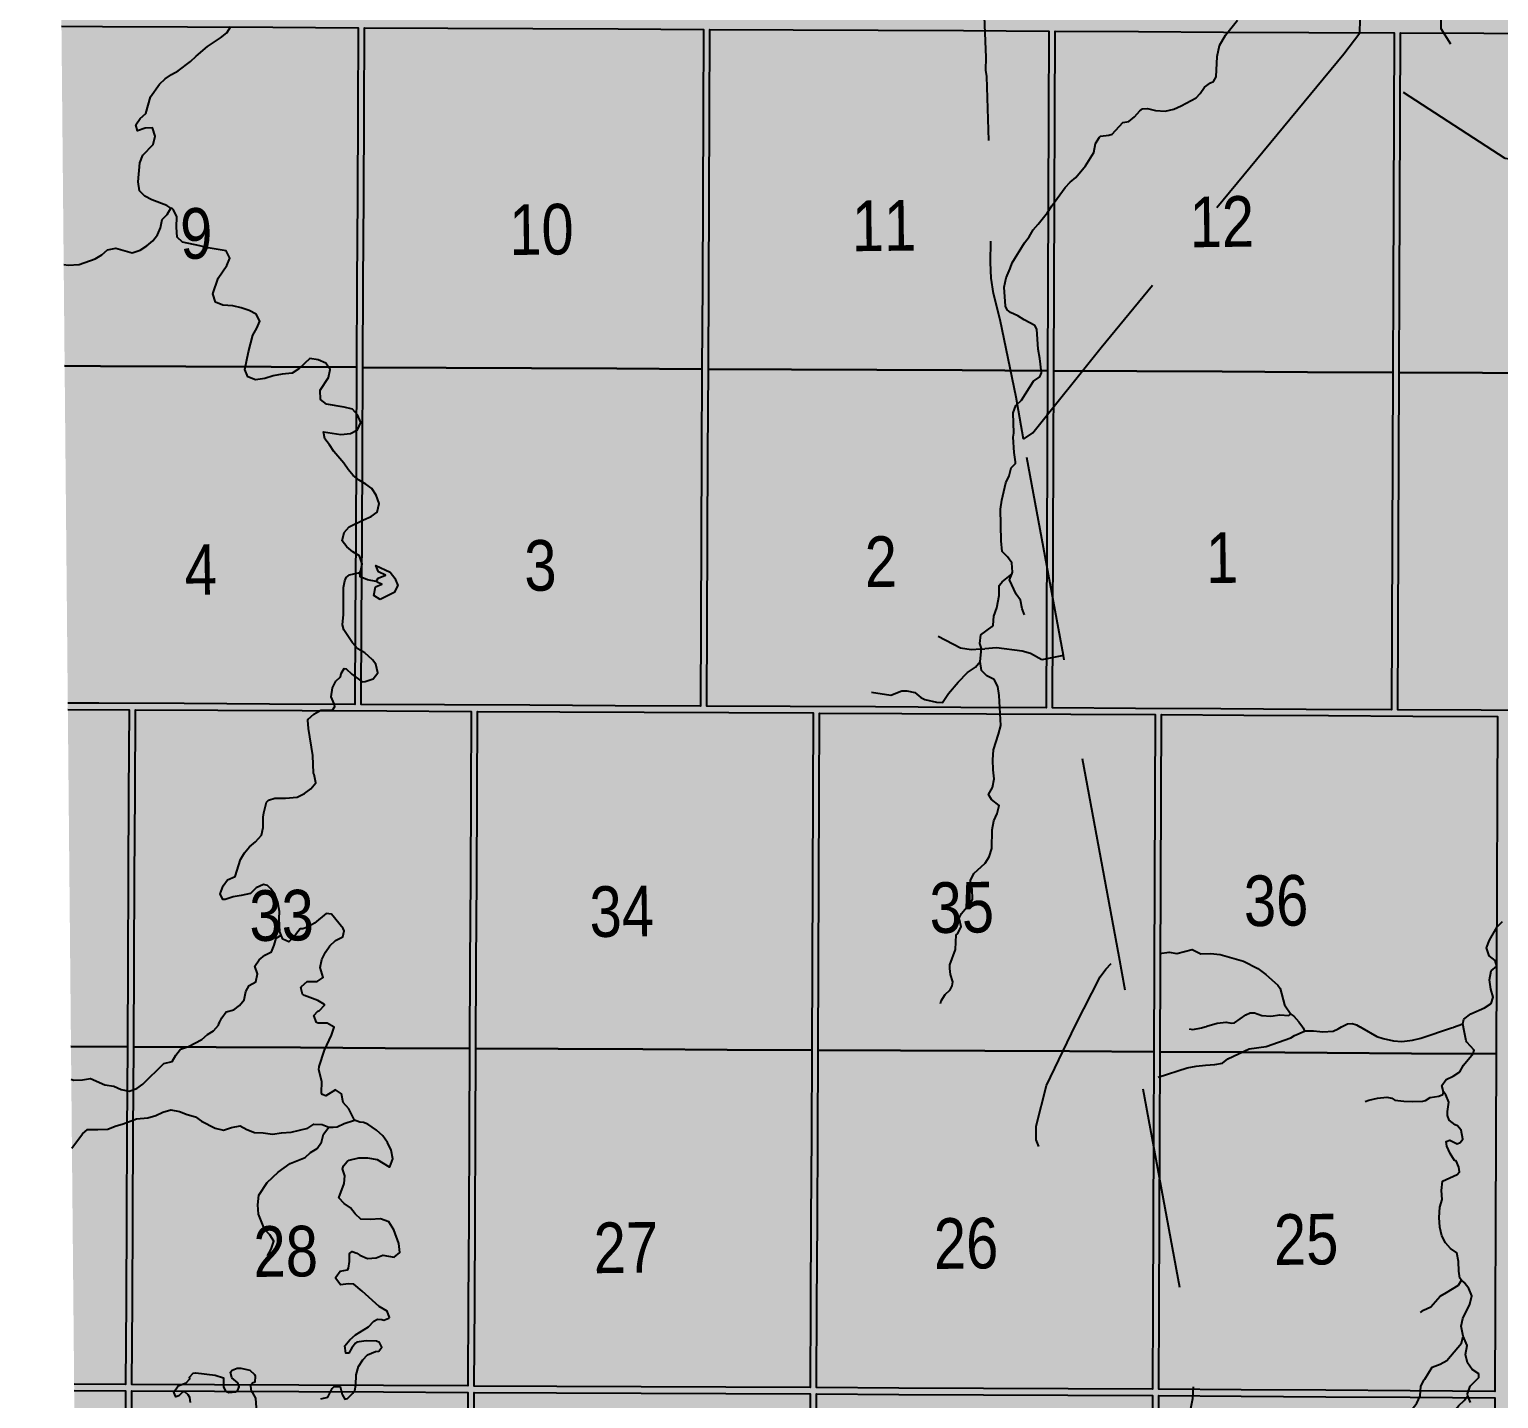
# Model space of a CAD drawing. Extents: x 405326 to 424052, y 6044755 to 6062236.
# Drawn here: x 416064.5 to 416296, y 6050691.1 to 6050906.8 of the extents above; entities that cross this region are included whole.
import ezdxf

# ---------------------------------------------------------------- set-up
doc = ezdxf.new("R2010")
doc.units = 0
doc.header["$LTSCALE"] = 5
doc.linetypes.add('DASHED2', pattern=[9.525, 6.35, -3.175])
for name, color, linetype in [('Quarters', 8, 'Continuous'), ('RoadSeg', 57, 'DASHED2'), ('T-WATER', 160, 'Continuous')]:
    doc.layers.add(name, color=color, linetype=linetype)
doc.layers.add('ROUTE-MAP-BACKGROUND-H', color=7, linetype='Continuous', true_color=0xf0ebff)
doc.styles.add('120', font='ARIALN.TTF', dxfattribs={"height": 13})

msp = doc.modelspace()

# ---------------------------------------------------------------- hatches: boundary and pattern name
at = {"layer": 'ROUTE-MAP-BACKGROUND-H'}
h = msp.add_hatch(color=256, dxfattribs=at)
h.dxf.hatch_style = 1
h.paths.add_polyline_path([(417500.313, 6050470.993), (417499.828, 6050583.719), (417489.556, 6051448.866), (416064.545, 6051448.577), (416073.609, 6050477.938), (416071.924, 6050150.968), (416104.424, 6050150.804), (416615.018, 6050150.686), (416614.752, 6050098.449), (417501.84, 6050099.469), (417600.187, 6050099.469), (417600.187, 6050157.259), (417501.84, 6050157.777)])

# ---------------------------------------------------------------- linework, layer by layer
at = {"layer": 'Quarters', "flags": 128}
for points in [[(416069.6, 6050907.328), (416076.046, 6050907.296), (416089.482, 6050907.23), (416102.918, 6050907.163), (416116.353, 6050907.097), (416116.287, 6050893.719), (416116.221, 6050880.34), (416116.154, 6050866.962), (416116.088, 6050853.584), (416102.647, 6050853.65), (416089.207, 6050853.716), (416075.767, 6050853.782), (416070.1, 6050853.81)], [(416070.1, 6050853.81), (416075.767, 6050853.782), (416089.207, 6050853.716), (416102.647, 6050853.65), (416116.088, 6050853.584), (416116.021, 6050840.205), (416115.955, 6050826.827), (416115.889, 6050813.648), (416115.824, 6050800.469), (416102.379, 6050800.535), (416088.934, 6050800.601), (416075.489, 6050800.667), (416070.596, 6050800.691)], [(416070.605, 6050799.678), (416080.255, 6050799.632), (416080.187, 6050786.453), (416080.119, 6050773.274), (416080.05, 6050759.896), (416079.981, 6050746.518), (416071.101, 6050746.56)], [(416071.101, 6050746.56), (416079.981, 6050746.518), (416079.912, 6050733.14), (416079.843, 6050719.761), (416079.775, 6050706.383), (416079.707, 6050693.339), (416071.598, 6050693.378)], [(416071.607, 6050692.374), (416079.702, 6050692.336), (416079.633, 6050678.957), (416079.565, 6050665.579), (416079.496, 6050652.201), (416079.427, 6050638.823), (416072.107, 6050638.857)]]:
    msp.add_lwpolyline(points, dxfattribs=at)
for points in [[(416170.518, 6050853.316), (416157.078, 6050853.382), (416143.638, 6050853.448), (416130.197, 6050853.514), (416117.091, 6050853.579), (416117.158, 6050866.957), (416117.224, 6050880.335), (416117.29, 6050893.714), (416117.357, 6050907.092), (416130.458, 6050907.028), (416143.893, 6050906.962), (416157.328, 6050906.896), (416170.764, 6050906.83), (416170.702, 6050893.451), (416170.641, 6050880.073), (416170.58, 6050866.695)], [(416224.949, 6050853.049), (416211.508, 6050853.115), (416198.068, 6050853.181), (416184.628, 6050853.247), (416171.522, 6050853.311), (416171.583, 6050866.69), (416171.644, 6050880.068), (416171.706, 6050893.447), (416171.767, 6050906.825), (416184.868, 6050906.761), (416198.303, 6050906.695), (416211.739, 6050906.629), (416225.174, 6050906.563), (416225.118, 6050893.184), (416225.061, 6050879.806), (416225.005, 6050866.427)], [(416279.378, 6050852.753), (416265.938, 6050852.826), (416252.498, 6050852.899), (416239.058, 6050852.972), (416225.952, 6050853.043), (416226.008, 6050866.422), (416226.065, 6050879.8), (416226.121, 6050893.179), (416226.177, 6050906.557), (416239.278, 6050906.486), (416252.713, 6050906.413), (416266.148, 6050906.34), (416279.583, 6050906.267), (416279.532, 6050892.889), (416279.48, 6050879.51), (416279.429, 6050866.132)], [(416333.819, 6050852.608), (416320.376, 6050852.644), (416306.933, 6050852.679), (416293.49, 6050852.715), (416280.382, 6050852.751), (416280.433, 6050866.129), (416280.484, 6050879.508), (416280.535, 6050892.886), (416280.586, 6050906.264), (416293.689, 6050906.229), (416307.127, 6050906.193), (416320.566, 6050906.157), (416334.004, 6050906.121), (416333.957, 6050892.743), (416333.911, 6050879.364), (416333.865, 6050865.986)], [(416170.518, 6050853.316), (416170.457, 6050839.938), (416170.396, 6050826.559), (416170.335, 6050813.38), (416170.275, 6050800.201), (416156.829, 6050800.267), (416143.384, 6050800.333), (416129.938, 6050800.399), (416116.827, 6050800.464), (416116.893, 6050813.643), (416116.958, 6050826.822), (416117.025, 6050840.2), (416117.091, 6050853.579), (416130.197, 6050853.514), (416143.638, 6050853.448), (416157.078, 6050853.382)], [(416224.949, 6050853.049), (416224.892, 6050839.67), (416224.836, 6050826.292), (416224.781, 6050813.113), (416224.726, 6050799.934), (416211.28, 6050800), (416197.835, 6050800.066), (416184.389, 6050800.132), (416171.278, 6050800.196), (416171.339, 6050813.375), (416171.399, 6050826.554), (416171.46, 6050839.933), (416171.522, 6050853.311), (416184.628, 6050853.247), (416198.068, 6050853.181), (416211.508, 6050853.115)], [(416279.378, 6050852.753), (416279.328, 6050839.375), (416279.277, 6050825.996), (416279.226, 6050812.801), (416279.176, 6050799.606), (416265.731, 6050799.687), (416252.285, 6050799.768), (416238.84, 6050799.849), (416225.729, 6050799.928), (416225.784, 6050813.107), (416225.84, 6050826.286), (416225.896, 6050839.665), (416225.952, 6050853.043), (416239.058, 6050852.972), (416252.498, 6050852.899), (416265.938, 6050852.826)], [(416333.819, 6050852.608), (416333.773, 6050839.229), (416333.727, 6050825.851), (416333.679, 6050812.663), (416333.631, 6050799.475), (416320.186, 6050799.504), (416306.74, 6050799.532), (416293.293, 6050799.568), (416280.18, 6050799.603), (416280.23, 6050812.798), (416280.28, 6050825.994), (416280.331, 6050839.372), (416280.382, 6050852.751), (416293.49, 6050852.715), (416306.933, 6050852.679), (416320.376, 6050852.644)], [(416133.897, 6050746.262), (416120.585, 6050746.325), (416107.274, 6050746.388), (416093.962, 6050746.452), (416080.984, 6050746.513), (416081.053, 6050759.891), (416081.122, 6050773.27), (416081.191, 6050786.449), (416081.259, 6050799.628), (416094.231, 6050799.566), (416107.538, 6050799.503), (416120.844, 6050799.44), (416134.151, 6050799.377), (416134.088, 6050786.198), (416134.025, 6050773.019), (416133.961, 6050759.64)], [(416187.811, 6050746.007), (416174.5, 6050746.07), (416161.189, 6050746.133), (416147.877, 6050746.196), (416134.9, 6050746.257), (416134.965, 6050759.636), (416135.029, 6050773.014), (416135.092, 6050786.193), (416135.155, 6050799.372), (416148.127, 6050799.311), (416161.434, 6050799.248), (416174.74, 6050799.185), (416188.047, 6050799.122), (416187.988, 6050785.943), (416187.93, 6050772.764), (416187.87, 6050759.385)], [(416241.725, 6050745.752), (416228.414, 6050745.815), (416215.102, 6050745.878), (416201.791, 6050745.941), (416188.814, 6050746.002), (416188.874, 6050759.381), (416188.933, 6050772.759), (416188.992, 6050785.938), (416189.05, 6050799.117), (416202.023, 6050799.056), (416215.329, 6050798.993), (416228.636, 6050798.93), (416241.943, 6050798.867), (416241.888, 6050785.688), (416241.834, 6050772.509), (416241.78, 6050759.13)], [(416295.638, 6050745.408), (416282.327, 6050745.493), (416269.016, 6050745.578), (416255.705, 6050745.663), (416242.728, 6050745.746), (416242.783, 6050759.124), (416242.838, 6050772.502), (416242.892, 6050785.681), (416242.946, 6050798.861), (416255.918, 6050798.786), (416269.225, 6050798.709), (416282.531, 6050798.632), (416295.838, 6050798.555), (416295.788, 6050785.36), (416295.739, 6050772.165), (416295.688, 6050758.787)], [(416133.897, 6050746.262), (416133.833, 6050732.884), (416133.769, 6050719.506), (416133.705, 6050706.127), (416133.643, 6050693.084), (416120.326, 6050693.147), (416107.01, 6050693.21), (416093.693, 6050693.273), (416080.711, 6050693.334), (416080.778, 6050706.378), (416080.847, 6050719.757), (416080.916, 6050733.135), (416080.984, 6050746.513), (416093.962, 6050746.452), (416107.274, 6050746.388), (416120.585, 6050746.325)], [(416187.811, 6050746.007), (416187.752, 6050732.629), (416187.692, 6050719.251), (416187.633, 6050705.872), (416187.575, 6050692.829), (416174.26, 6050692.892), (416160.944, 6050692.955), (416147.628, 6050693.018), (416134.647, 6050693.079), (416134.709, 6050706.123), (416134.773, 6050719.501), (416134.837, 6050732.879), (416134.9, 6050746.257), (416147.877, 6050746.196), (416161.189, 6050746.133), (416174.5, 6050746.07)], [(416241.725, 6050745.752), (416241.67, 6050732.374), (416241.616, 6050718.996), (416241.561, 6050705.617), (416241.508, 6050692.574), (416228.192, 6050692.637), (416214.876, 6050692.7), (416201.56, 6050692.763), (416188.579, 6050692.824), (416188.637, 6050705.868), (416188.696, 6050719.246), (416188.755, 6050732.624), (416188.814, 6050746.002), (416201.791, 6050745.941), (416215.102, 6050745.878), (416228.414, 6050745.815)], [(416295.638, 6050745.408), (416295.588, 6050732.03), (416295.537, 6050718.652), (416295.487, 6050705.274), (416295.438, 6050692.23), (416282.123, 6050692.315), (416268.807, 6050692.4), (416255.492, 6050692.485), (416242.511, 6050692.567), (416242.564, 6050705.611), (416242.619, 6050718.989), (416242.674, 6050732.367), (416242.728, 6050745.746), (416255.705, 6050745.663), (416269.016, 6050745.578), (416282.327, 6050745.493)], [(416133.383, 6050638.567), (416120.061, 6050638.63), (416106.739, 6050638.693), (416093.418, 6050638.756), (416080.43, 6050638.818), (416080.499, 6050652.196), (416080.568, 6050665.574), (416080.637, 6050678.953), (416080.706, 6050692.331), (416093.688, 6050692.269), (416107.005, 6050692.206), (416120.322, 6050692.143), (416133.638, 6050692.08), (416133.574, 6050678.702), (416133.511, 6050665.324), (416133.447, 6050651.946)], [(416187.334, 6050638.313), (416174.013, 6050638.376), (416160.693, 6050638.438), (416147.372, 6050638.501), (416134.386, 6050638.563), (416134.45, 6050651.941), (416134.514, 6050665.319), (416134.578, 6050678.697), (416134.642, 6050692.076), (416147.623, 6050692.014), (416160.939, 6050691.951), (416174.255, 6050691.888), (416187.571, 6050691.825), (416187.512, 6050678.447), (416187.452, 6050665.069), (416187.393, 6050651.691)], [(416241.285, 6050638.058), (416227.964, 6050638.121), (416214.644, 6050638.184), (416201.323, 6050638.247), (416188.337, 6050638.308), (416188.396, 6050651.686), (416188.456, 6050665.064), (416188.515, 6050678.442), (416188.574, 6050691.821), (416201.556, 6050691.759), (416214.872, 6050691.696), (416228.188, 6050691.633), (416241.504, 6050691.57), (416241.449, 6050678.192), (416241.394, 6050664.814), (416241.339, 6050651.436)], [(416295.234, 6050637.715), (416281.914, 6050637.799), (416268.594, 6050637.884), (416255.274, 6050637.969), (416242.288, 6050638.052), (416242.343, 6050651.43), (416242.398, 6050664.808), (416242.452, 6050678.186), (416242.507, 6050691.564), (416255.488, 6050691.481), (416268.803, 6050691.397), (416282.119, 6050691.312), (416295.434, 6050691.227), (416295.384, 6050677.849), (416295.334, 6050664.471), (416295.284, 6050651.093)]]:
    msp.add_lwpolyline(points, close=True, dxfattribs=at)
at = {"layer": 'RoadSeg'}
for p, q in [((416227.471, 6050808.174), (416221.188, 6050842.245)), ((416214.474, 6050809.161), (416215.071, 6050809.241)), ((416236.237, 6050760.682), (416227.471, 6050808.174))]:
    msp.add_line(p, q, dxfattribs=at)
at = {"layer": 'RoadSeg', "flags": 128}
for points in [[(416221.188, 6050842.245), (416220.048, 6050848.874), (416217.493, 6050861.064), (416216.44, 6050865.201), (416216.088, 6050867.622), (416215.969, 6050870.115), (416216.106, 6050877.705), (416215.41, 6050899.416), (416215.223, 6050900.411), (416215.314, 6050902.376), (416214.983, 6050910.121), (416214.254, 6050938.055), (416212.993, 6050970.635), (416212.057, 6050975.506), (416209.45, 6050982.304)], [(416271.665, 6050902.978), (416274.189, 6050906.293), (416274.211, 6050908.39), (416274.462, 6050909.094), (416279.204, 6050916.083), (416279.388, 6050916.852), (416279.167, 6050917.845)], [(416221.188, 6050842.245), (416222.631, 6050843.24), (416233.39, 6050856.712), (416271.665, 6050902.978)], [(416309.272, 6050888.509), (416305.446, 6050888.494), (416301.79, 6050888.282), (416300.503, 6050887.789), (416298.301, 6050886.511), (416297.772, 6050886.367), (416297.071, 6050886.485), (416271.665, 6050902.978)], [(416214.474, 6050809.161), (416212.945, 6050809.062), (416211.276, 6050809.326), (416207.744, 6050811.147)], [(416227.471, 6050808.174), (416224.092, 6050807.47), (416222.274, 6050808.496), (416220.968, 6050808.867), (416216.898, 6050809.38), (416215.071, 6050809.241)], [(416223.14, 6050618.096), (416223.012, 6050620.988), (416223.208, 6050624.286), (416223.77, 6050627.592), (416224.321, 6050629.8), (416232.06, 6050649.196), (416246.033, 6050685.129), (416247.475, 6050689.286), (416247.836, 6050691.09), (416248.068, 6050694.223), (416247.982, 6050696.683), (416238.197, 6050749.877), (416236.237, 6050760.682)], [(416223.598, 6050730.8), (416223.176, 6050731.855), (416223.163, 6050734.018), (416224.79, 6050740.441), (416229.379, 6050749.921), (416233.275, 6050757.557), (416234.149, 6050758.741), (416235.515, 6050760.167), (416236.237, 6050760.682)]]:
    msp.add_lwpolyline(points, dxfattribs=at)
at = {"layer": 'T-WATER'}
for p, q in [((416218.882, 6050820.607), (416219.319, 6050821.006)), ((416094.548, 6050750.443), (416094.553, 6050750.453)), ((416290.496, 6050749.598), (416290.384, 6050750.155)), ((416290.499, 6050749.583), (416290.496, 6050749.598))]:
    msp.add_line(p, q, dxfattribs=at)
at = {"layer": 'T-WATER', "flags": 128}
for points in [[(416288.525, 6050904.521), (416286.985, 6050906.928), (416286.96, 6050909.061), (416287.167, 6050910.628), (416287.983, 6050911.538), (416288.685, 6050912.545), (416289.248, 6050913.64), (416289.975, 6050914.812), (416291.386, 6050916.744), (416291.406, 6050917.183), (416291.258, 6050918.237), (416291.2, 6050919.772), (416290.784, 6050922.714), (416290.711, 6050924.291), (416290.819, 6050924.674), (416291.263, 6050925.48), (416291.679, 6050926.715), (416292.904, 6050928.954), (416293.887, 6050931.252), (416294.014, 6050932.729), (416294.09, 6050935.793), (416294.364, 6050936.677)], [(416248.4, 6050896.018), (416249, 6050896.727), (416249.687, 6050897.736), (416250.659, 6050898.428), (416251.112, 6050898.637), (416251.531, 6050899.356), (416251.713, 6050902.555), (416252.042, 6050904.289), (416252.981, 6050905.91), (416254.889, 6050908.281)], [(416086.85, 6050878.674), (416086.224, 6050879.057), (416083.812, 6050879.951), (416082.731, 6050880.541), (416081.892, 6050881.373), (416081.688, 6050882.787), (416081.956, 6050885.823), (416082.399, 6050887.013), (416084.047, 6050888.711), (416084.352, 6050890.004), (416083.952, 6050891.338), (416082.803, 6050891.248), (416081.569, 6050890.846), (416081.319, 6050891.786), (416082.004, 6050892.781), (416082.884, 6050893.593), (416083.631, 6050896.189), (416085.053, 6050898.205), (416085.941, 6050899.015), (416086.945, 6050899.709), (416088.01, 6050900.323), (416089.937, 6050901.759), (416090.809, 6050902.584), (416092.631, 6050904.153), (416094.675, 6050905.503), (416095.635, 6050906.275), (416096.297, 6050907.271)], [(416219.08, 6050869.159), (416219.412, 6050870.057), (416221.327, 6050873.219), (416222.084, 6050874.134), (416222.7, 6050875.253), (416223.495, 6050876.123), (416224.98, 6050878.003), (416225.643, 6050879.034), (416227.743, 6050881.917), (416228.526, 6050882.744), (416229.406, 6050883.512), (416230.964, 6050885.314), (416232.268, 6050887.451), (416232.54, 6050888.842), (416233.148, 6050889.87), (416233.328, 6050890.004), (416234.639, 6050890.147), (416235.131, 6050890.333), (416236.852, 6050892.144), (416237.781, 6050892.316), (416238.678, 6050893.05), (416239.504, 6050894.007), (416239.927, 6050894.313), (416240.724, 6050894.383), (416241.988, 6050894.03), (416243.496, 6050893.939), (416244.857, 6050894.26), (416246.021, 6050894.763), (416248.4, 6050896.018)], [(416069.951, 6050869.781), (416070.673, 6050869.693), (416072.397, 6050869.759), (416074.884, 6050870.669), (416075.94, 6050871.326), (416076.842, 6050872.101), (416078.149, 6050872.375), (416080.717, 6050871.631), (416082.016, 6050872.065), (416083.07, 6050872.714), (416083.984, 6050873.519), (416084.71, 6050874.469), (416085.195, 6050875.575), (416085.447, 6050876.858), (416086.238, 6050877.681), (416086.85, 6050878.674)], [(416116.633, 6050821.238), (416116.79, 6050821.574), (416117.001, 6050822.638), (416116.555, 6050823.883), (416115.506, 6050824.525), (416114.571, 6050825.274), (416113.839, 6050826.248), (416114.138, 6050827.583), (416114.951, 6050828.438), (416117.204, 6050829.578), (416118.4, 6050830.067), (416119.361, 6050830.787), (416119.638, 6050832.148), (416119.199, 6050833.44), (416118.525, 6050834.468), (416117.552, 6050835.196), (416116.485, 6050835.789), (416115.561, 6050836.55), (416114.758, 6050837.46), (416114.065, 6050838.49), (416112.495, 6050840.329), (416111.845, 6050841.363), (416111.121, 6050842.315), (416110.86, 6050843.417), (416113.606, 6050843.007), (416115.144, 6050843.172), (416116.257, 6050843.758), (416116.769, 6050844.897), (416116.227, 6050846.072), (416115.448, 6050846.97), (416114.135, 6050847.295), (416111.335, 6050847.771), (416110.402, 6050848.508), (416110.344, 6050849.958), (416111.674, 6050851.961), (416111.953, 6050853.239), (416111.255, 6050854.257), (416110.066, 6050854.741), (416108.73, 6050854.988), (416106.993, 6050853.328), (416105.97, 6050852.688), (416104.389, 6050852.529), (416102.956, 6050852.246), (416101.623, 6050851.848), (416100.155, 6050851.595), (416098.951, 6050852.062), (416098.498, 6050853.238), (416099.069, 6050856.004), (416099.759, 6050858.656), (416100.357, 6050859.733), (416100.87, 6050860.868), (416100.26, 6050861.943), (416099.156, 6050862.524), (416097.93, 6050862.947), (416096.578, 6050863.264), (416095.038, 6050863.388), (416093.846, 6050863.853), (416093.44, 6050865.14), (416094.285, 6050867.622), (416095.656, 6050869.615), (416096.116, 6050870.799), (416095.525, 6050871.912), (416092.728, 6050872.397), (416091.393, 6050872.744), (416088.696, 6050873.311), (416087.831, 6050874.115), (416087.734, 6050875.675), (416087.763, 6050877.27), (416087.272, 6050878.415), (416087.072, 6050878.538), (416086.957, 6050878.608), (416086.85, 6050878.674)], [(416219.319, 6050821.006), (416219.436, 6050821.327), (416219.36, 6050822.764), (416218.673, 6050823.731), (416217.84, 6050824.546), (416217.641, 6050826.239), (416217.537, 6050831.222), (416217.787, 6050832.664), (416218.415, 6050835.364), (416218.894, 6050836.507), (416219.237, 6050837.752), (416219.896, 6050838.41), (416219.935, 6050838.706), (416219.726, 6050840.148), (416219.566, 6050842.602), (416219.671, 6050843.221), (416219.555, 6050846.407), (416219.983, 6050847.584), (416220.843, 6050848.382), (416222.757, 6050851.419), (416223.739, 6050852.083), (416224.003, 6050852.736), (416223.758, 6050854.996), (416223.491, 6050856.451), (416223.299, 6050859.57), (416222.956, 6050860.197), (416221.306, 6050861.082), (416220.267, 6050861.716), (416219.133, 6050862.233), (416218.631, 6050862.629), (416218.354, 6050863.201), (416218.12, 6050866.234), (416218.424, 6050867.682), (416219.08, 6050869.159)], [(416104.226, 6050764.112), (416104.029, 6050764.622), (416103.917, 6050766.72), (416103.975, 6050767.849), (416103.696, 6050769.296), (416103.219, 6050770.557), (416102.535, 6050771.492), (416102.059, 6050771.932), (416101.454, 6050772.103), (416100.291, 6050771.555), (416099.381, 6050770.7), (416097.902, 6050770.354), (416096.646, 6050770.175), (416095.392, 6050769.708), (416095.002, 6050769.736), (416094.608, 6050770.615), (416095.081, 6050771.875), (416095.758, 6050772.833), (416096.969, 6050773.382), (416097.822, 6050776.02), (416098.416, 6050777.091), (416099.212, 6050778.051), (416100.197, 6050778.807), (416101.139, 6050779.863), (416101.382, 6050781.066), (416101.381, 6050782.721), (416101.464, 6050783.369), (416101.88, 6050785.048), (416102.212, 6050785.394), (416103.226, 6050785.683), (416104.889, 6050785.698), (416106.738, 6050785.85), (416107.916, 6050786.417), (416108.885, 6050787.166), (416109.664, 6050788.133), (416109.396, 6050789.422), (416109.288, 6050789.634), (416109.191, 6050792.401), (416108.529, 6050796.699), (416108.437, 6050798.006), (416108.489, 6050798.158), (416109.351, 6050798.957), (416110.458, 6050799.563), (416112.321, 6050799.573), (416112.656, 6050800.152), (416112.573, 6050800.564), (416112.089, 6050801.649), (416112.285, 6050803.078), (416112.848, 6050804.13), (416113.548, 6050804.808), (416113.647, 6050805.356), (416114.152, 6050806.153), (416114.472, 6050806.084), (416115.325, 6050805.262), (416116.966, 6050804.039), (416117.459, 6050804.058), (416118.713, 6050804.507), (416119.437, 6050805.451), (416119.122, 6050806.833), (416118.588, 6050807.513), (416117.41, 6050808.597), (416116.273, 6050809.238), (416115.436, 6050810.176), (416114.107, 6050812.238), (416113.865, 6050812.99), (416114.033, 6050814.637), (416114.033, 6050818.916), (416114.261, 6050819.926), (416114.464, 6050820.448), (416114.968, 6050820.911), (416116.633, 6050821.238)], [(416119.208, 6050819.843), (416117.822, 6050820.098), (416116.672, 6050820.575), (416116.633, 6050821.238)], [(416214.33, 6050807.231), (416214.557, 6050809.272), (416214.322, 6050810.058), (416214.439, 6050811.438), (416216.254, 6050812.721), (416216.382, 6050812.945), (416216.521, 6050814.399), (416216.976, 6050815.682), (416217.36, 6050817.636), (416217.367, 6050819.194), (416217.671, 6050819.591), (416217.809, 6050819.772), (416218.882, 6050820.607)], [(416221.339, 6050814.592), (416220.962, 6050815.534), (416220.69, 6050816.898), (416220.012, 6050817.852), (416218.99, 6050820.097), (416219.319, 6050821.006)], [(416197.222, 6050802.375), (416200.288, 6050801.929), (416202.033, 6050802.621), (416202.795, 6050802.619), (416204.058, 6050802.328), (416204.982, 6050801.548), (416205.648, 6050801.221), (416207.453, 6050800.811), (416208.396, 6050800.778), (416209.381, 6050802.174), (416210.899, 6050803.99), (416212.381, 6050805.52), (416213.609, 6050806.325), (416214.33, 6050807.231)], [(416208.093, 6050753.351), (416208.187, 6050753.786), (416208.834, 6050754.742), (416209.616, 6050755.503), (416209.957, 6050756.147), (416210.044, 6050756.735), (416209.651, 6050757.915), (416209.551, 6050758.877), (416209.576, 6050759.461), (416210.482, 6050761.844), (416210.579, 6050764.179), (416210.754, 6050764.341), (416211.348, 6050765.433), (416211.055, 6050766.792), (416211.435, 6050767.545), (416213.004, 6050769.433), (416213.137, 6050769.804), (416213.093, 6050771.335), (416212.808, 6050772.381), (416212.818, 6050772.714), (416213.369, 6050773.822), (416215.132, 6050775.438), (416215.794, 6050776.445), (416216.206, 6050777.747), (416216.218, 6050780.714), (416216.492, 6050782.121), (416217.012, 6050783.264), (416217.326, 6050784.551), (416216.128, 6050785.481), (416215.681, 6050786.262), (416216.304, 6050787.385), (416216.578, 6050788.738), (416216.405, 6050790.189), (416216.345, 6050791.745), (416216.454, 6050793.326), (416217.229, 6050795.769), (416217.582, 6050797.152), (416217.351, 6050801.864), (416217.156, 6050803.317), (416216.538, 6050804.399), (416215.383, 6050804.955), (416214.546, 6050805.822), (416214.33, 6050807.231)], [(416109.802, 6050750.366), (416109.774, 6050750.377), (416109.345, 6050751.467), (416109.977, 6050752.116), (416110.271, 6050752.252), (416111.036, 6050753.058), (416111.026, 6050753.163), (416110.001, 6050753.82), (416107.916, 6050754.632), (416107.569, 6050754.834), (416107.316, 6050755.842), (416107.425, 6050756.021), (416108.305, 6050756.793), (416109.901, 6050756.806), (416110.822, 6050757.452), (416110.352, 6050758.997), (416110.599, 6050760.267), (416111.189, 6050761.43), (416111.884, 6050762.439), (416112.783, 6050763.296), (416113.932, 6050763.835), (416114.134, 6050764.819), (416113.967, 6050765.173), (416112.145, 6050767.436), (416111.295, 6050767.552), (416109.485, 6050766.011), (416108.38, 6050765.39), (416107.612, 6050765.135), (416107.221, 6050765.089), (416106.494, 6050764.145), (416105.431, 6050763.083), (416104.465, 6050763.494), (416104.226, 6050764.112)], [(416290.384, 6050750.155), (416290.567, 6050750.876), (416291.654, 6050751.699), (416293.808, 6050752.681), (416294.842, 6050753.333), (416295.157, 6050754.342), (416294.786, 6050755.624), (416294.589, 6050757.098), (416294.876, 6050758.473), (416295.773, 6050759.244), (416295.502, 6050760.129), (416294.564, 6050760.877), (416294.135, 6050762.131), (416294.614, 6050763.31), (416295.817, 6050765.443), (416296.675, 6050766.264)], [(416094.553, 6050750.453), (416094.857, 6050751.099), (416095.548, 6050752.038), (416096.751, 6050752.366), (416097.633, 6050753.055), (416098.366, 6050753.931), (416098.628, 6050755.227), (416099.17, 6050756.166), (416100.23, 6050756.771), (416100.488, 6050758.023), (416100.087, 6050759.254), (416100.761, 6050760.224), (416101.618, 6050760.941), (416102.67, 6050761.475), (416103.097, 6050762.526), (416103.43, 6050763.664), (416104.226, 6050764.112)], [(416242.605, 6050761.224), (416244.149, 6050761.446), (416245.337, 6050761.242), (416247.735, 6050761.87), (416249.094, 6050761.188), (416250.637, 6050761.211), (416252.174, 6050761.065), (416255.853, 6050760.012), (416258.081, 6050758.858), (416259.364, 6050757.92), (416261.273, 6050756.24), (416261.623, 6050755.717), (416262.317, 6050753.133), (416263.3, 6050751.692)], [(416071.149, 6050741.439), (416071.472, 6050741.287), (416072.899, 6050741.304), (416074.162, 6050741.551), (416076.425, 6050740.529), (416077.844, 6050740.311), (416079.005, 6050739.819), (416080.273, 6050739.525), (416081.473, 6050739.972), (416082.404, 6050740.662), (416085.724, 6050743.906), (416087.024, 6050744.205), (416087.645, 6050745.199), (416088.381, 6050746.14), (416089.635, 6050746.562), (416091.705, 6050747.688), (416092.615, 6050748.443), (416093.564, 6050749.058), (416094.318, 6050749.956), (416094.421, 6050750.174), (416094.548, 6050750.443)], [(416115.76, 6050734.967), (416114.857, 6050736.737), (416113.969, 6050737.757), (416113.73, 6050739.128), (416112.781, 6050739.77), (416111.245, 6050738.798), (416110.688, 6050738.988), (416110.587, 6050739.272), (416110.635, 6050741.047), (416110.166, 6050742.916), (416110.223, 6050743.439), (416111.052, 6050746.01), (416112.141, 6050748.368), (416112.58, 6050749.631), (416111.444, 6050750.233), (416110.06, 6050750.26), (416109.802, 6050750.366)], [(416250.02, 6050749.739), (416250.066, 6050749.753), (416251.706, 6050750.24), (416253.116, 6050750.422), (416253.925, 6050750.24), (416254.402, 6050750.32), (416256.228, 6050751.542), (416256.908, 6050751.859), (416257.592, 6050751.892), (416258.747, 6050751.459), (416260.163, 6050751.355), (416261.579, 6050751.537), (416262.973, 6050751.457), (416263.3, 6050751.692)], [(416263.3, 6050751.692), (416263.791, 6050751.374), (416264.563, 6050750.48), (416265.113, 6050749.694), (416265.123, 6050749.68)], [(416271.275, 6050749.655), (416271.302, 6050749.669), (416272.227, 6050750.148), (416272.97, 6050750.198), (416273.632, 6050749.984), (416274.192, 6050749.659), (416274.218, 6050749.644)], [(416288.895, 6050749.589), (416288.939, 6050749.604), (416290.384, 6050750.155)], [(416242.401, 6050741.729), (416246.974, 6050743.225), (416248.363, 6050743.487), (416249.864, 6050743.654), (416251.346, 6050743.71), (416252.542, 6050743.921), (416253.364, 6050744.621), (416256.734, 6050746.22), (416259.427, 6050746.593), (416263.287, 6050747.922), (416263.899, 6050748.295), (416265.429, 6050749.005)], [(416247.271, 6050749.367), (416247.846, 6050749.274), (416249.211, 6050749.499), (416249.755, 6050749.661), (416250.02, 6050749.739)], [(416265.123, 6050749.68), (416265.241, 6050749.511), (416265.429, 6050749.005)], [(416265.429, 6050749.005), (416265.456, 6050749.018), (416266.846, 6050749.014), (416267.857, 6050748.931), (416268.349, 6050748.891), (416269.982, 6050748.986), (416270.745, 6050749.381), (416271.012, 6050749.519), (416271.275, 6050749.655)], [(416274.218, 6050749.644), (416274.488, 6050749.492), (416276.835, 6050748.168), (416277.868, 6050747.808), (416279.478, 6050747.471), (416280.781, 6050747.337), (416282.465, 6050747.578), (416283.774, 6050747.89), (416288.631, 6050749.501), (416288.895, 6050749.589)], [(416287.352, 6050739.413), (416287.088, 6050740.413), (416287.749, 6050741.377), (416288.897, 6050741.895), (416289.925, 6050742.571), (416290.531, 6050743.635), (416292.005, 6050745.46), (416292.178, 6050745.986), (416291.028, 6050747.245), (416290.918, 6050747.485), (416290.552, 6050749.318), (416290.499, 6050749.583)], [(416275.013, 6050737.903), (416275.581, 6050738.116), (416276.934, 6050738.419), (416278.427, 6050738.601), (416279.193, 6050738.422), (416279.705, 6050738.133), (416281.108, 6050737.95), (416282.502, 6050737.886), (416284.105, 6050737.948), (416284.496, 6050738.07), (416285.247, 6050738.52), (416286.604, 6050738.742), (416287.238, 6050738.986), (416287.352, 6050739.413)], [(416290.172, 6050709.744), (416289.941, 6050710.072), (416289.78, 6050711.163), (416289.728, 6050712.682), (416289.442, 6050714.067), (416288.455, 6050714.726), (416287.668, 6050715.619), (416287.109, 6050716.75), (416286.793, 6050718.097), (416286.673, 6050719.65), (416286.766, 6050721.231), (416287.144, 6050722.49), (416287.051, 6050723.867), (416287.205, 6050725.354), (416289.494, 6050726.427), (416289.88, 6050726.814), (416289.753, 6050727.583), (416289.361, 6050728.55), (416289.071, 6050728.613), (416288.423, 6050729.711), (416287.873, 6050730.851), (416287.778, 6050731.583), (416288.335, 6050731.83), (416289.483, 6050731.231), (416290, 6050731.45), (416290.405, 6050731.978), (416290.14, 6050733.393), (416289.573, 6050734.066), (416289.207, 6050734.237), (416288.269, 6050734.951), (416287.991, 6050735.714), (416288.004, 6050736.323), (416288.21, 6050737.802), (416287.74, 6050738.965), (416287.73, 6050738.982), (416287.352, 6050739.413)], [(416071.251, 6050730.54), (416072.9, 6050732.802), (416073.707, 6050733.511), (416075.342, 6050733.475), (416076.894, 6050733.544), (416078.077, 6050734.023), (416079.316, 6050734.409), (416081.41, 6050735.174), (416083.208, 6050735.345), (416084.457, 6050735.705), (416085.564, 6050736.204), (416086.826, 6050736.576), (416088.189, 6050736.317), (416089.423, 6050735.871), (416090.741, 6050735.504), (416091.645, 6050734.788), (416093.806, 6050733.683), (416095.119, 6050733.405), (416096.382, 6050733.8), (416097.744, 6050734.054), (416098.822, 6050733.484), (416100.014, 6050733.013), (416101.392, 6050732.973), (416102.87, 6050732.779), (416104.272, 6050732.983), (416105.776, 6050733.075), (416108.417, 6050733.68), (416109.381, 6050734.331), (416110.673, 6050734.263), (416111.703, 6050733.853)], [(416102.073, 6050713.613), (416102.646, 6050714.615), (416103.04, 6050715.875), (416102.407, 6050716.893), (416101.603, 6050717.77), (416100.625, 6050720.143), (416100.514, 6050721.645), (416100.703, 6050723.144), (416101.995, 6050725.138), (416103.722, 6050726.785), (416105.641, 6050728.138), (416108.001, 6050729.06), (416108.849, 6050729.844), (416109.874, 6050730.49), (416110.566, 6050731.478), (416110.88, 6050732.783), (416111.703, 6050733.853)], [(416110.476, 6050691.08), (416111.576, 6050691.346), (416112.236, 6050692.681), (416112.514, 6050692.943), (416113.528, 6050693.027), (416113.812, 6050691.733), (416114.238, 6050691.018), (416114.67, 6050691.135), (416115.523, 6050691.955), (416115.816, 6050692.366), (416115.987, 6050693.23), (416116.038, 6050694.855), (416116.416, 6050696.157), (416117.097, 6050697.225), (416117.83, 6050698.013), (416119.092, 6050698.54), (416119.603, 6050698.544), (416120.06, 6050699.195), (416119.726, 6050699.944), (416119.215, 6050700.12), (416117.583, 6050700.171), (416116.161, 6050699.961), (416115.932, 6050699.851), (416115.364, 6050699.07), (416114.893, 6050698.253), (416114.399, 6050698.228), (416114.272, 6050699.396), (416115.021, 6050700.372), (416115.929, 6050701.136), (416117.98, 6050702.401), (416118.808, 6050703.276), (416119.394, 6050703.631), (416120.074, 6050703.57), (416120.367, 6050703.469), (416121.201, 6050703.747), (416121.272, 6050703.872), (416120.933, 6050704.848), (416119.652, 6050705.615), (416116.988, 6050708.013), (416115.683, 6050709.11), (416114.808, 6050709.194), (416113.584, 6050709.014), (416112.843, 6050710.014), (416112.844, 6050710.205), (416113.496, 6050711.174), (416114.677, 6050711.392), (416114.819, 6050711.635), (416114.992, 6050712.673), (416114.963, 6050713.963), (416115.426, 6050714.266), (416116.135, 6050714.01), (416116.623, 6050713.7), (416117.793, 6050713.189), (416119.186, 6050713.29), (416120.25, 6050713.698), (416122.021, 6050713.389), (416122.936, 6050714.134), (416122.74, 6050715.541), (416121.947, 6050717.672), (416121.165, 6050718.938), (416119.843, 6050719.418), (416118.256, 6050719.315), (416116.75, 6050719.385), (416115.859, 6050720.202), (416115.155, 6050721.144), (416114.152, 6050721.852), (416113.315, 6050722.728), (416114.156, 6050724.989), (416114.232, 6050726.179), (416113.876, 6050727.287), (416114.042, 6050727.783), (416114.639, 6050728.473), (416114.916, 6050728.672), (416116.456, 6050729.025), (416117.794, 6050729.022), (416119.317, 6050728.777), (416121.223, 6050727.605), (416121.331, 6050727.631), (416121.808, 6050728.894), (416121.535, 6050730.26), (416120.967, 6050731.436), (416120.253, 6050732.494), (416119.224, 6050733.371), (416117.87, 6050734.344), (416117.213, 6050734.572), (416116.601, 6050734.668), (416115.76, 6050734.967)], [(416111.703, 6050733.853), (416111.75, 6050733.854), (416112.408, 6050733.873), (416113.048, 6050733.891), (416114.122, 6050734.441), (416115.76, 6050734.967)], [(416283.717, 6050704.682), (416284.219, 6050705.007), (416285.341, 6050705.542), (416286.823, 6050707.236), (416287.829, 6050707.805), (416289.711, 6050708.992), (416290.172, 6050709.744)], [(416290.427, 6050700.909), (416290.129, 6050702.52), (416290.377, 6050703.737), (416291.495, 6050705.96), (416291.83, 6050707.261), (416291.34, 6050708.437), (416290.604, 6050709.365), (416290.172, 6050709.744)], [(416282.03, 6050688.771), (416282.421, 6050689.424), (416283.165, 6050690.372), (416283.653, 6050691.547), (416283.775, 6050693.032), (416284.283, 6050694.058), (416284.402, 6050694.132), (416285.585, 6050696.028), (416286.837, 6050696.52), (416287.881, 6050697.092), (416290.168, 6050699.821), (416290.427, 6050700.909)], [(416291.201, 6050691.508), (416291.123, 6050691.839), (416291.57, 6050693.065), (416292.92, 6050694.412), (416292.897, 6050695.009), (416291.846, 6050695.699), (416291.111, 6050696.72), (416290.797, 6050698.048), (416291.095, 6050699.455), (416290.427, 6050700.909)], [(416089.913, 6050690.459), (416089.839, 6050691.257), (416089.578, 6050691.681), (416089.018, 6050692.136), (416088.74, 6050692.177), (416088.077, 6050691.522), (416087.613, 6050691.348), (416087.329, 6050692.084), (416087.982, 6050693.094), (416089.249, 6050693.566), (416089.831, 6050694.22), (416089.793, 6050694.452), (416090.328, 6050695.084), (416090.763, 6050695.163), (416093.799, 6050694.8), (416095.115, 6050694.379), (416095.12, 6050692.96), (416095.441, 6050692.27), (416095.951, 6050692.07), (416097.035, 6050692.158), (416097.354, 6050692.317), (416097.613, 6050692.95), (416097.392, 6050693.559), (416096.465, 6050694.376), (416096.236, 6050695.242), (416096.479, 6050695.569), (416097.289, 6050695.887), (416097.838, 6050695.91), (416099.265, 6050695.556), (416100.018, 6050694.907), (416100.099, 6050694.644), (416100.05, 6050693.7), (416099.678, 6050693.536), (416099.394, 6050693.123), (416099.485, 6050692.211), (416099.715, 6050692.012), (416100.17, 6050691.178), (416100.27, 6050689.62)], [(416282.412, 6050661.334), (416283.32, 6050662.222), (416284.043, 6050663.164), (416284.876, 6050664.007), (416285.535, 6050665.021), (416285.803, 6050666.413), (416287.126, 6050668.444), (416288.314, 6050670.637), (416288.544, 6050672.025), (416288.406, 6050673.552), (416288.372, 6050675.145), (416288.083, 6050679.689), (416287.589, 6050682.406), (416287.669, 6050683.962), (416288.088, 6050686.678), (416288.506, 6050687.876), (416289.034, 6050689.116), (416289.77, 6050690.003), (416290.602, 6050690.788), (416291.201, 6050691.508)], [(416291.612, 6050690.502), (416291.201, 6050691.508)]]:
    msp.add_lwpolyline(points, dxfattribs=at)
msp.add_lwpolyline([(416119.798, 6050817.023), (416118.82, 6050817.624), (416119.095, 6050818.972), (416120.077, 6050819.4), (416119.546, 6050819.62), (416119.208, 6050819.843), (416119.49, 6050820.341), (416120.64, 6050820.833), (416119.527, 6050821.365), (416119.123, 6050822.377), (416121.413, 6050821.328), (416122.14, 6050820.368), (416122.59, 6050819.221), (416122.002, 6050818.126), (416119.798, 6050817.023)], close=True, dxfattribs=at)

# ---------------------------------------------------------------- texts
at = {"layer": 'RoadSeg', "style": '120'}
for s, height, p in [('11', 7.9742, (416194.169, 6050871.865)), ('12', 7.9742, (416247.39, 6050872.489)), ('9', 7.974, (416088.345, 6050870.666)), ('10', 7.9742, (416140.19, 6050871.274)), ('3', 7.974, (416142.567, 6050818.361)), ('2', 7.974, (416196.212, 6050818.948)), ('1', 7.974, (416249.957, 6050819.579)), ('4', 7.974, (416089.059, 6050817.701)), ('36', 7.9742, (416255.94, 6050765.521)), ('33', 7.9742, (416099.25, 6050763.19)), ('34', 7.9742, (416152.85, 6050763.818)), ('35', 7.9742, (416206.423, 6050764.447)), ('25', 7.9742, (416260.673, 6050712.143)), ('28', 7.9742, (416099.898, 6050710.256)), ('27', 7.9742, (416153.5, 6050710.843)), ('26', 7.9742, (416207.094, 6050711.514))]:
    msp.add_text(s, height=height, rotation=0.67212, dxfattribs=at).set_placement(p)

doc.saveas('drawing.dxf')
